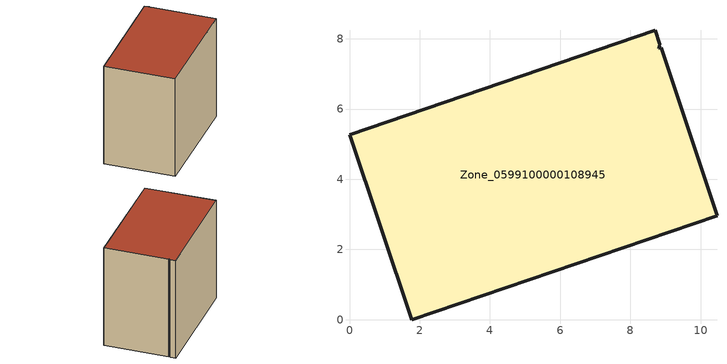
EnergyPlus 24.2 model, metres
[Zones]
Zone_0599100000108945
 floor ground (C_G): 8.84,7.85 8.81,7.74 8.87,7.75 10.47,2.96 1.77,0 0,5.26 8.71,8.24 z0.28
 wall outside (C_F): 1.77,0 10.47,2.96 8.87,7.75 8.81,7.74 8.84,7.85 8.71,8.24 0,5.26 1.77,0 z0.28:8.57
 roof outside (C_R): 8.81,7.74 8.84,7.85 8.71,8.24 0,5.26 1.77,0 10.47,2.96 8.87,7.75 z8.57
[BUILDING]
Pand.0599100000108945: North Axis=0; Terrain=City; Loads Convergence Tolerance Value=0.04; Temperature Convergence Tolerance Value=0.4; Solar Distribution=FullExterior; Maximum Number of Warmup Days=25; Minimum Number of Warmup Days=1
[Site:Location]
Rotterdam.The.Hague.AP_ZH_NLD Design_Conditions: Latitude=51.96; Longitude=4.45; Time Zone=1; Elevation=-4.5
[SITE:GROUNDTEMPERATURE:BUILDINGSURFACE]
18, 18, 18, 18, 18, 18, 18, 18, 18, 18, 18, 18
[MATERIAL] Thermal Absorptance=0.9; Solar Absorptance=0.7; Visible Absorptance=0.7
Name | Roughness | Thickness | Conductivity | Density | Specific Heat
G.TC.1965-1974 | MediumSmooth | 0.15 | 0.882353 | 540 | 1210
F.TC.1965-1974 | Rough | 0.3 | 0.697674 | 1920 | 840
R.TC.1965-1974 | MediumRough | 0.2 | 0.232558 | 1500 | 1000
[CONSTRUCTION]
C_G: G.TC.1965-1974
C_F: F.TC.1965-1974
C_R: R.TC.1965-1974
[ZONE]
Zone_0599100000108945: Type=1; Multiplier=1; Ceiling Height=Autocalculate; Volume=Autocalculate; Floor Area=autocalculate; Part of Total Floor Area=Yes
[ZONEINFILTRATION:DESIGNFLOWRATE]
Infil_Zone_0599100000108945: Zone or ZoneList or Space or SpaceList=Zone_0599100000108945; Schedule=AlwaysOn; Design Flow Rate Calculation Method=Flow/Area; Flow Rate per Floor Area=0.003; Constant Term Coefficient=1; Temperature Term Coefficient=0; Velocity Term Coefficient=0; Velocity Squared Term Coefficient=0
[HVACTEMPLATE:ZONE:IDEALLOADSAIRSYSTEM]
Zone_0599100000108945: Maximum Heating Supply Air Temperature=50; Minimum Cooling Supply Air Temperature=13; Maximum Heating Supply Air Humidity Ratio=0.0156; Minimum Cooling Supply Air Humidity Ratio=0.0077; Heating Limit=NoLimit; Cooling Limit=NoLimit; Dehumidification Control Type=ConstantSensibleHeatRatio; Cooling Sensible Heat Ratio=0.7; Dehumidification Setpoint=60; Humidification Control Type=None; Humidification Setpoint=30; Outdoor Air Method=None; Outdoor Air Flow Rate per Person=0.00944; Outdoor Air Flow Rate per Zone Floor Area=0; Outdoor Air Flow Rate per Zone=0; Demand Controlled Ventilation Type=None; Outdoor Air Economizer Type=NoEconomizer; Heat Recovery Type=None; Sensible Heat Recovery Effectiveness=0.7; Latent Heat Recovery Effectiveness=0.65
[ZONECONTROL:THERMOSTAT]
ThermostatControl_Zone_0599100000108945: Zone or ZoneList=Zone_0599100000108945; Control Type Schedule=DualSetpointControlType; Control 1=Thermostat_Zone_0599100000108945; Temperature Difference Between Cutout And Setpoint=0
[THERMOSTATSETPOINT:DUALSETPOINT]
Thermostat_Zone_0599100000108945: Heating Setpoint Temperature Schedule=HeatingSetpoint_Zone_0599100000108945; Cooling Setpoint Temperature Schedule=CoolingSetpoint_Zone_0599100000108945
[SCHEDULE:COMPACT]
HeatingSetpoint_Zone_0599100000108945: Through: 12/31, For: AllDays, Until: 24:00, 21
CoolingSetpoint_Zone_0599100000108945: Through: 12/31, For: AllDays, Until: 24:00, 24
DualSetpointControlType: Through: 12/31, For: AllDays, Until: 24:00, 4
AlwaysOn: Through: 12/31, For: AllDays, Until: 24:00, 1
